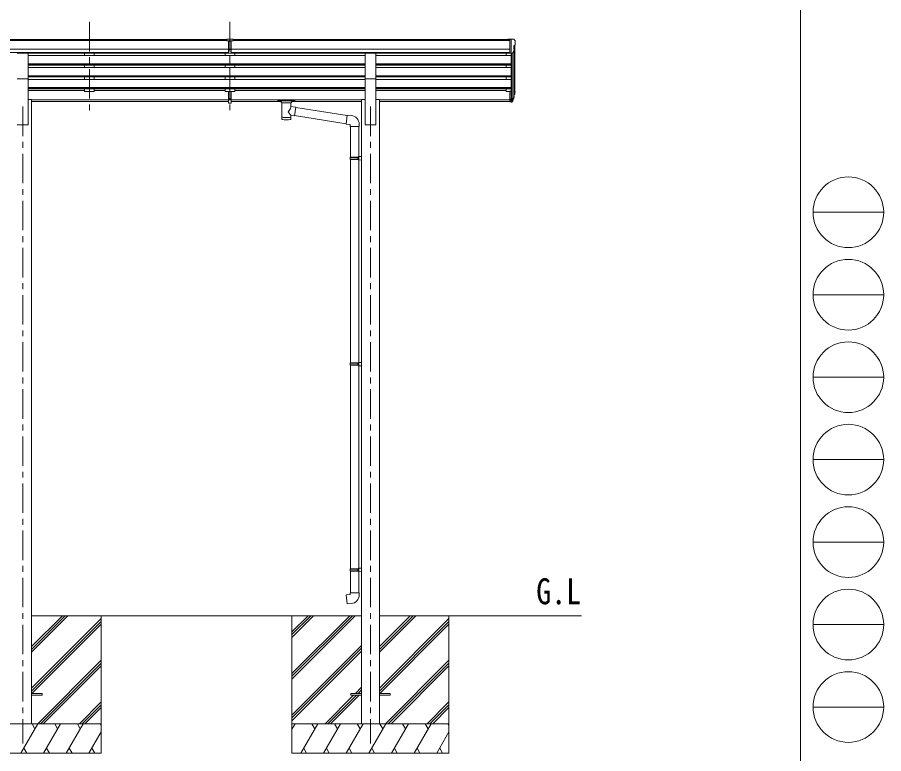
# Model space of a CAD drawing. Units: millimetres at full size, sheet at 1:30; details may follow other scales. Extents: x -8432 to 8432, y -5820 to 5820.
# Drawn here: x 4018 to 8432, y -3808 to -57 of the extents above; entities that cross this region are included whole.
import ezdxf
from ezdxf.enums import TextEntityAlignment as Align

# ---------------------------------------------------------------- set-up
doc = ezdxf.new("R2010")
doc.units = ezdxf.units.MM
doc.header["$LTSCALE"] = 30
doc.linetypes.add('CHAIN1', pattern=[8, 5, -1, 1, -1])
for name, color, linetype, lineweight in [('0-0_0', 7, 'Continuous', 9), ('0-1_本体', 5, 'CHAIN1', 9), ('0-3_ELV2', 4, 'Continuous', 9), ('0-9_OUTLINE', 7, 'Continuous', 9), ('F-0_240', 7, 'Continuous', 9)]:
    doc.layers.add(name, color=color, linetype=linetype, lineweight=lineweight)
doc.layers.add('0-7_SHAPE', color=7, linetype='Continuous')
doc.styles.add('ＭＳ ゴシック', font='')
doc.styles.get('ＭＳ ゴシック').set_extended_font_data('MS Gothic')

msp = doc.modelspace()

# ---------------------------------------------------------------- linework, layer by layer
at = {"layer": '0-0_0'}
for p, q in [((4090.57, -3105.19), (5772.17, -3105.19)), ((4090.57, -3290.82), (4276.2, -3105.19)), ((4090.57, -3276.67), (4262.06, -3105.19)), ((4090.57, -3262.53), (4247.92, -3105.19)), ((4090.57, -3474.66), (4445.37, -3119.86)), ((4445.37, -3105.19), (4445.37, -3805.18)), ((5417.37, -3105.19), (5417.37, -3805.18)), ((5417.37, -3399.36), (5711.55, -3105.19)), ((5417.37, -3413.5), (5725.7, -3105.19)), ((5417.37, -3427.65), (5739.84, -3105.19)), ((5417.37, -3215.52), (5527.7, -3105.19)), ((5417.37, -3201.37), (5513.56, -3105.19)), ((5417.37, -3187.23), (5499.42, -3105.19)), ((5862.57, -3105.19), (6893.37, -3105.19)), ((5862.57, -3290.82), (6048.2, -3105.19)), ((5862.57, -3276.67), (6034.06, -3105.19)), ((5862.57, -3262.53), (6019.92, -3105.19)), ((5862.57, -3474.66), (6217.37, -3119.86)), ((6217.37, -3105.19), (6217.37, -3805.18)), ((4090.57, -3488.8), (4445.37, -3134.01)), ((4092.83, -3500.69), (4445.37, -3148.15)), ((5862.57, -3488.8), (6217.37, -3134.01)), ((5864.83, -3500.69), (6217.37, -3148.15)), ((5417.37, -3611.49), (5772.17, -3256.7)), ((5417.37, -3625.64), (5772.17, -3270.84)), ((5417.37, -3639.78), (5772.17, -3284.98)), ((4122.18, -3655.18), (4445.37, -3332)), ((4136.32, -3655.18), (4445.37, -3346.14)), ((5894.18, -3655.18), (6217.37, -3332)), ((5908.32, -3655.18), (6217.37, -3346.14)), ((4150.47, -3655.18), (4445.37, -3360.28)), ((5922.47, -3655.18), (6217.37, -3360.28)), ((5740.31, -3500.69), (5772.17, -3468.83)), ((5754.46, -3500.69), (5772.17, -3482.97)), ((5585.81, -3655.18), (5731.31, -3509.69)), ((5599.96, -3655.18), (5745.46, -3509.69)), ((5614.1, -3655.18), (5759.6, -3509.69)), ((5768.6, -3500.69), (5772.17, -3497.11)), ((4334.31, -3655.18), (4445.37, -3544.13)), ((4348.46, -3655.18), (4445.37, -3558.27)), ((4362.6, -3655.18), (4445.37, -3572.41)), ((6106.31, -3655.18), (6217.37, -3544.13)), ((6120.46, -3655.18), (6217.37, -3558.27)), ((6134.6, -3655.18), (6217.37, -3572.41)), ((4445.37, -3655.18), (3645.37, -3655.18)), ((4036.53, -3805.18), (4123.13, -3655.18)), ((4108.13, -3681.17), (4093.13, -3655.18)), ((4152, -3805.18), (4238.6, -3655.18)), ((4223.6, -3681.17), (4208.6, -3655.18)), ((4267.47, -3805.18), (4354.07, -3655.18)), ((4324.07, -3655.18), (4339.07, -3681.17)), ((4439.54, -3655.18), (4445.37, -3665.28)), ((6217.37, -3655.18), (5417.37, -3655.18)), ((5417.37, -3682.69), (5433.25, -3655.18)), ((5462.12, -3805.18), (5548.72, -3655.18)), ((5533.72, -3681.17), (5518.72, -3655.18)), ((5577.59, -3805.18), (5664.19, -3655.18)), ((5649.19, -3681.17), (5634.19, -3655.18)), ((5693.06, -3805.18), (5779.66, -3655.18)), ((5764.66, -3681.17), (5749.66, -3655.18)), ((5808.53, -3805.18), (5895.13, -3655.18)), ((5880.13, -3681.17), (5865.13, -3655.18)), ((5924, -3805.18), (6010.6, -3655.18)), ((5995.6, -3681.17), (5980.6, -3655.18)), ((6039.47, -3805.18), (6126.07, -3655.18)), ((6096.07, -3655.18), (6111.07, -3681.17)), ((6211.54, -3655.18), (6217.37, -3665.28)), ((4382.94, -3805.18), (4445.37, -3697.05)), ((6154.94, -3805.18), (6217.37, -3697.05)), ((4051.53, -3779.2), (4066.53, -3805.18)), ((4167, -3779.2), (4182, -3805.18)), ((4282.47, -3779.21), (4297.47, -3805.18)), ((4397.94, -3779.21), (4412.94, -3805.18)), ((5477.12, -3779.21), (5492.12, -3805.18)), ((5592.59, -3779.21), (5607.59, -3805.18)), ((5708.06, -3779.2), (5723.06, -3805.18)), ((5823.53, -3779.2), (5838.53, -3805.18)), ((5939, -3779.2), (5954, -3805.18)), ((6054.47, -3779.21), (6069.47, -3805.18)), ((6169.94, -3779.21), (6184.94, -3805.18)), ((3645.37, -3805.18), (4445.37, -3805.18)), ((5417.37, -3805.18), (6217.37, -3805.18))]:
    msp.add_line(p, q, dxfattribs=at)
at = {"layer": '0-1_本体'}
for p, q in [((4385.37, -80.78), (4385.37, -558.3)), ((5101.37, -80.78), (5101.37, -558.3)), ((4045.37, -511.62), (4045.37, -3755.19)), ((5817.37, -511.62), (5817.37, -3755.19))]:
    msp.add_line(p, q, dxfattribs=at)
at = {"layer": '0-3_ELV2'}
for p, q in [((5084.87, -169.91), (95.87, -169.91)), ((5084.87, -175.12), (95.87, -175.12)), ((5084.87, -176.34), (5084.87, -168.5)), ((5084.87, -176.34), (5094.87, -176.34)), ((5107.87, -239.97), (5107.87, -174.69)), ((6526.87, -169.91), (5117.87, -169.91)), ((6526.87, -175.12), (5117.87, -175.12)), ((6526.87, -168.3), (6516.87, -168.39)), ((6516.87, -169.91), (6516.87, -168.39)), ((6526.87, -240.29), (6526.87, -168.3)), ((6545.37, -168.3), (6526.87, -168.3)), ((6533.37, -241.29), (6533.37, -168.3)), ((6545.37, -168.3), (6547.71, -168.45)), ((6548.46, -168.87), (6552.53, -174.68)), ((5094.87, -218.66), (95.87, -218.66)), ((5101.37, -177.16), (5094.87, -176.76)), ((5094.87, -178.34), (5107.87, -178.34)), ((5094.87, -219.86), (5101.37, -220.02)), ((5107.87, -176.82), (5101.37, -177.13)), ((5101.37, -220.02), (5107.87, -219.86)), ((6526.87, -218.66), (5107.87, -218.66)), ((6547.37, -202.82), (6547.37, -219.09)), ((6552.84, -199.49), (6547.52, -202.56)), ((6553.37, -198.88), (6553.37, -433.54)), ((6555.37, -177.68), (6555.37, -178.3)), ((5094.87, -236.51), (95.87, -236.51)), ((4017.87, -238.93), (4072.87, -238.93)), ((4072.87, -370.73), (4072.87, -238.93)), ((5094.87, -239.85), (4072.87, -239.85)), ((4072.87, -252.26), (5789.87, -252.26)), ((4360.37, -239.76), (4360.37, -252.26)), ((4410.37, -239.76), (4410.37, -252.16)), ((5076.37, -239.76), (5076.37, -252.26)), ((5094.87, -238.9), (5101.37, -239.3)), ((5101.37, -239.3), (5107.87, -238.9)), ((5101.37, -252.26), (5101.37, -299.96)), ((6526.87, -236.51), (5107.87, -236.51)), ((5789.87, -239.85), (5107.87, -239.85)), ((5126.37, -239.76), (5126.37, -252.16)), ((5789.87, -370.73), (5789.87, -238.93)), ((5789.87, -238.93), (5844.87, -238.93)), ((5844.87, -370.73), (5844.87, -238.93)), ((6526.87, -239.85), (5844.87, -239.85)), ((5844.87, -252.26), (6533.37, -252.26)), ((6508.37, -239.76), (6508.37, -252.26)), ((6526.87, -240.29), (6533.37, -240.29)), ((6533.37, -241.29), (6538.58, -240.97)), ((6533.37, -241.29), (6533.37, -433.91)), ((6539.37, -240.81), (6539.38, -478.69)), ((6541, -239.48), (6550, -223.88)), ((6548.4, -226.65), (6548.4, -460.25)), ((4072.87, -294.14), (5789.87, -294.14)), ((4072.87, -295.64), (5789.87, -295.64)), ((4072.87, -299.96), (5789.87, -299.96)), ((4360.37, -299.96), (4360.37, -312.81)), ((4410.37, -299.96), (4410.37, -312.81)), ((5076.37, -299.96), (5076.37, -312.81)), ((5126.37, -299.96), (5126.37, -312.81)), ((5844.87, -294.14), (6533.37, -294.14)), ((5844.87, -295.64), (6533.37, -295.64)), ((5844.87, -299.96), (6533.37, -299.96)), ((6508.37, -299.96), (6508.37, -312.81)), ((4072.87, -312.81), (5789.87, -312.81)), ((5101.37, -312.81), (5101.37, -360.5)), ((5844.87, -312.81), (6533.37, -312.81)), ((4017.87, -370.73), (4072.87, -370.73)), ((4072.87, -354.69), (5789.87, -354.69)), ((4072.87, -356.19), (5789.87, -356.19)), ((4072.87, -360.5), (5789.87, -360.5)), ((4072.87, -370.73), (4072.87, -605.19)), ((4072.87, -373.36), (5789.87, -373.36)), ((4360.37, -360.5), (4360.37, -373.26)), ((4410.37, -360.5), (4410.37, -373.36)), ((5076.37, -360.5), (5076.37, -373.26)), ((5101.37, -421.05), (5101.37, -373.36)), ((5126.37, -360.5), (5126.37, -373.36)), ((5789.87, -370.73), (5789.87, -605.19)), ((5789.87, -370.73), (5844.87, -370.73)), ((5844.87, -354.69), (6533.37, -354.69)), ((5844.87, -356.19), (6533.37, -356.19)), ((5844.87, -360.5), (6533.37, -360.5)), ((5844.87, -370.73), (5844.87, -605.19)), ((5844.87, -373.36), (6533.37, -373.36)), ((6508.37, -360.5), (6508.37, -373.36)), ((4072.87, -415.24), (5789.87, -415.24)), ((4072.87, -416.73), (5789.87, -416.73)), ((4072.87, -421.05), (5789.87, -421.05)), ((4072.87, -429.6), (4360.37, -429.6)), ((4360.37, -421.05), (4360.37, -434.54)), ((4410.37, -434.54), (4360.37, -434.54)), ((4410.37, -421.05), (4410.37, -434.54)), ((5076.37, -429.6), (4410.37, -429.6)), ((5076.37, -421.05), (5076.37, -434.54)), ((5126.37, -434.54), (5076.37, -434.54)), ((5094.87, -494.27), (5094.87, -434.54)), ((5107.87, -494.27), (5107.87, -434.54)), ((5126.37, -421.05), (5126.37, -434.54)), ((5789.87, -429.6), (5126.37, -429.6)), ((5844.87, -415.24), (6533.37, -415.24)), ((5844.87, -416.73), (6533.37, -416.73)), ((5844.87, -421.05), (6533.37, -421.05)), ((6508.37, -429.6), (5844.87, -429.6)), ((6508.37, -421.05), (6508.37, -434.54)), ((6508.37, -434.54), (6526.87, -434.54)), ((6526.87, -433.91), (6526.87, -487.94)), ((6526.87, -433.91), (6533.37, -433.91)), ((6533.37, -433.91), (6533.37, -488.68)), ((4090.57, -476.19), (4072.87, -476.19)), ((4090.57, -476.19), (4090.57, -3655.19)), ((4090.57, -476.61), (5094.87, -476.61)), ((4090.57, -478.01), (5094.87, -478.01)), ((5094.87, -472.02), (5107.87, -472.02)), ((5094.87, -477.42), (5107.87, -477.42)), ((5107.87, -476.61), (5772.17, -476.61)), ((5107.87, -478.01), (5772.17, -478.01)), ((5772.17, -476.19), (5772.17, -3655.19)), ((5772.17, -476.19), (5789.87, -476.19)), ((5862.57, -476.19), (5844.87, -476.19)), ((5862.57, -476.19), (5862.57, -3655.19)), ((5862.57, -476.61), (6526.87, -476.61)), ((5862.57, -478.01), (6526.87, -478.01)), ((6526.87, -474.04), (6533.37, -474.04)), ((6526.87, -478.92), (6533.37, -478.92)), ((6533.37, -478.94), (6538.51, -478.94)), ((6533.37, -480.75), (6538.22, -480.75)), ((6539.81, -478.26), (6547.56, -462.86)), ((6549.01, -463.21), (6540.82, -479.39)), ((6549.63, -463.78), (6540.82, -487.33)), ((6551.68, -446.72), (6548.4, -453.78)), ((6552.28, -448.1), (6548.4, -456.05)), ((6549.96, -459.37), (6549.63, -463.78)), ((5094.87, -485.7), (4090.57, -485.7)), ((5094.87, -493.2), (5101.37, -493.6)), ((5101.37, -493.6), (5107.87, -493.2)), ((5361.87, -485.7), (5107.87, -485.7)), ((5772.17, -485.7), (5415.87, -485.7)), ((6526.87, -485.7), (5862.57, -485.7)), ((6526.87, -487.94), (6533.37, -487.94)), ((6533.37, -488.68), (6538.22, -488.68)), ((4017.87, -605.19), (4072.87, -605.19)), ((5789.87, -605.19), (5844.87, -605.19)), ((4090.57, -3500.69), (4145.37, -3500.69)), ((4090.57, -3509.69), (4145.37, -3509.69)), ((4145.37, -3500.69), (4145.37, -3509.69)), ((5717.37, -3500.69), (5717.37, -3509.69)), ((5772.17, -3500.69), (5717.37, -3500.69)), ((5772.17, -3509.69), (5717.37, -3509.69)), ((5917.37, -3500.69), (5862.57, -3500.69)), ((5917.37, -3509.69), (5862.57, -3509.69)), ((5917.37, -3500.69), (5917.37, -3509.69))]:
    msp.add_line(p, q, dxfattribs=at)
for points in [[(5084.87, -168.5), (5102.87, -168.34), (5117.87, -168.47)], [(5107.87, -239.97), (5101.37, -240.36), (5094.87, -239.97), (5094.87, -174.63)], [(5107.87, -176.29), (5117.87, -176.21), (5117.87, -168.47)], [(5107.87, -220.96), (5104.62, -221.04), (5101.37, -221.12), (5098.13, -221.04), (5094.87, -220.96)], [(5107.87, -494.27), (5101.37, -494.66), (5094.87, -494.27)]]:
    msp.add_lwpolyline(points, dxfattribs=at)
for centre, radius, start, end in [((6547.64, -169.44), 1, 35, 86.5), ((6552.37, -177.68), 3, 0, 87), ((6547.67, -202.82), 0.3, 120, 180), ((6547.67, -219.09), 0.3, 180, 265.2833), ((6547.4, -222.38), 3, 330, 85.2833), ((6548.47, -195.12), 6.18, 315.00103, 354.2965), ((6353.37, -178.3), 202, 355.05096, 0), ((6538.4, -237.98), 3, 273.5, 330), ((6522.79, -437.22), 30.41, 341.80266, 352.8448), ((6524.19, -438.98), 29.53, 342.01856, 353.49194)]:
    msp.add_arc(centre, radius, start, end, dxfattribs=at)
for centre, major_axis, ratio, start_param, end_param in [((5125.94, -178.65), (24.57, -1.51), 0.121868, 3.1422238, 3.1491027), ((6465.51, -432.74), (-87.93, 4.42), 0.541684, 3.060334, 3.2172517), ((6464.72, -439.41), (89.06, 1.43), 0.57596, 6.1985533, 6.3701348), ((6538.22, -478.04), (3, 0), 0.90356, 4.712389, 5.7595865), ((6538.51, -477.58), (1.5, 0), 0.90356, 4.712389, 5.7595865), ((6463.45, -439.32), (88.05, 0), 0.90356, 5.9828017, 6.0168888), ((6548.66, -459.37), (-1.3, 0), 0.90356, 2.9359903, 4.9130961), ((6462.74, -443.18), (89.07, 0), 0.90356, 6.0316505, 6.077583), ((6538.22, -485.97), (-3, 0), 0.90356, 1.5707963, 2.6179939)]:
    msp.add_ellipse(centre, major_axis=major_axis, ratio=ratio, start_param=start_param, end_param=end_param, dxfattribs=at)
at = {"layer": '0-9_OUTLINE'}
for p, q in [((5345.37, -478.79), (5345.37, -484.54)), ((5347.37, -478.12), (5430.37, -478.12)), ((5347.37, -480.3), (5430.37, -480.3)), ((5347.37, -485.21), (5361.87, -485.21)), ((5361.87, -490.85), (5361.87, -484.3)), ((5415.87, -490.85), (5415.87, -484.3)), ((5415.87, -485.21), (5430.37, -485.21)), ((5432.37, -478.79), (5432.37, -484.54)), ((5365.97, -491.77), (5365.96, -577.21)), ((5411.77, -510.52), (5411.77, -491.77)), ((5436.99, -514.42), (5411.77, -510.51)), ((5436.99, -514.42), (5429.97, -559.68)), ((5697.99, -556.98), (5436.68, -516.44)), ((5411.79, -577.21), (5411.77, -556.55)), ((5411.77, -556.86), (5429.97, -559.68)), ((5694.32, -598.91), (5430.24, -557.94)), ((5718.99, -556.93), (5698.15, -555.11)), ((5714.06, -612.68), (5760.06, -612.68)), ((5716.17, -612.68), (5716.17, -769.25)), ((5758.17, -612.68), (5758.17, -766.69)), ((5760.06, -612.68), (5760.06, -601.76)), ((5714.17, -771.25), (5715.17, -769.25)), ((5714.17, -771.25), (5758.17, -771.25)), ((5714.17, -771.25), (5714.17, -779.25)), ((5714.17, -779.25), (5758.17, -779.25)), ((5714.17, -779.25), (5715.17, -781.25)), ((5715.17, -769.25), (5758.17, -769.25)), ((5715.17, -781.25), (5758.17, -781.25)), ((5716.17, -781.25), (5716.17, -1817.44)), ((5753.7, -771.25), (5753.27, -769.25)), ((5756.17, -766.75), (5772.17, -766.28)), ((5756.17, -768.75), (5756.17, -766.75)), ((5756.17, -768.75), (5758.17, -768.75)), ((5756.17, -783.75), (5756.17, -781.75)), ((5756.17, -783.75), (5772.17, -784.22)), ((5758.17, -783.81), (5758.17, -1814.88)), ((5772.17, -766.28), (5772.17, -784.22)), ((5714.17, -1819.44), (5715.17, -1817.44)), ((5714.17, -1819.44), (5758.17, -1819.44)), ((5714.17, -1819.44), (5714.17, -1827.44)), ((5714.17, -1827.44), (5758.17, -1827.44)), ((5714.17, -1827.44), (5715.17, -1829.44)), ((5715.17, -1817.44), (5758.17, -1817.44)), ((5715.17, -1829.44), (5758.17, -1829.44)), ((5716.17, -1829.44), (5716.17, -2865.63)), ((5753.7, -1819.44), (5753.27, -1817.44)), ((5756.17, -1814.94), (5772.17, -1814.47)), ((5756.17, -1816.94), (5756.17, -1814.94)), ((5756.17, -1816.94), (5758.17, -1816.94)), ((5756.17, -1831.94), (5756.17, -1829.94)), ((5756.17, -1831.94), (5772.17, -1832.41)), ((5758.17, -1832), (5758.17, -2863.07)), ((5772.17, -1814.47), (5772.17, -1832.41)), ((5714.17, -2867.63), (5715.17, -2865.63)), ((5714.17, -2867.63), (5758.17, -2867.63)), ((5714.17, -2867.63), (5714.17, -2875.63)), ((5715.17, -2865.63), (5758.17, -2865.63)), ((5753.7, -2867.63), (5753.27, -2865.63)), ((5756.17, -2863.13), (5772.17, -2862.66)), ((5756.17, -2865.13), (5756.17, -2863.13)), ((5756.17, -2865.13), (5758.17, -2865.13)), ((5772.17, -2862.66), (5772.17, -2880.6)), ((5714.17, -2875.63), (5758.17, -2875.63)), ((5714.17, -2875.63), (5715.17, -2877.63)), ((5715.17, -2877.63), (5758.17, -2877.63)), ((5716.17, -2877.63), (5716.17, -2987.63)), ((5756.17, -2880.13), (5756.17, -2878.13)), ((5756.17, -2880.13), (5772.17, -2880.6)), ((5758.17, -2880.19), (5758.17, -2987.63)), ((5714.17, -2987.63), (5760.17, -2987.63)), ((5714.17, -2997.63), (5714.17, -2987.63)), ((5760.17, -2987.63), (5760.17, -2998.54))]:
    msp.add_line(p, q, dxfattribs=at)
for points in [[(5345.37, -478.79), (5345.41, -478.59), (5345.49, -478.45), (5345.59, -478.36), (5345.69, -478.3), (5345.81, -478.25), (5346.11, -478.19), (5346.6, -478.14), (5347.14, -478.12), (5347.37, -478.12)], [(5345.37, -484.54), (5345.41, -484.74), (5345.49, -484.88), (5345.59, -484.97), (5345.69, -485.03), (5345.81, -485.08), (5346.11, -485.14), (5346.6, -485.18), (5347.14, -485.21), (5347.37, -485.21)], [(5430.37, -478.12), (5430.73, -478.13), (5431.26, -478.15), (5431.71, -478.2), (5432.01, -478.28), (5432.18, -478.38), (5432.3, -478.52), (5432.37, -478.7), (5432.37, -478.79)], [(5430.37, -485.21), (5430.73, -485.2), (5431.26, -485.18), (5431.71, -485.13), (5432.01, -485.05), (5432.18, -484.95), (5432.3, -484.81), (5432.37, -484.63), (5432.37, -484.54)], [(5698.15, -555.11), (5694.14, -600.94), (5714.06, -602.68), (5714.06, -612.68)], [(5753.7, -771.25), (5753.7, -779.25), (5753.27, -781.25)], [(5756.17, -781.75), (5758.17, -781.75), (5758.17, -768.75)], [(5753.7, -1819.44), (5753.7, -1827.44), (5753.27, -1829.44)], [(5756.17, -1829.94), (5758.17, -1829.94), (5758.17, -1816.94)], [(5753.7, -2867.63), (5753.7, -2875.63), (5753.27, -2877.63)], [(5756.17, -2878.13), (5758.17, -2878.13), (5758.17, -2865.13)], [(5719.1, -3043.37), (5698.26, -3045.2), (5694.25, -2999.37), (5714.17, -2997.63)]]:
    msp.add_lwpolyline(points, dxfattribs=at)
for centre, start, end in [((5715.06, -601.76), 0, 85), ((5715.17, -2998.54), 275, 0)]:
    msp.add_arc(centre, 45, start, end, dxfattribs=at)
for centre, major_axis, ratio, start_param, end_param in [((5347.37, -480.52), (2, 0), 0.109601, 3.1415927, 4.712389), ((5388.87, -484.3), (27, 0), 0.070066, 6.2831853, 9.424778), ((5430.37, -480.52), (2, 0), 0.109601, 4.712389, 6.2831853), ((5388.87, -490.77), (27.06, 0), 0.069685, 3.1415927, 6.2831853), ((5388.87, -537.05), (-22.81, -26.62), 0.234429, 1.6855472, 3.1268519), ((5399.87, -488.29), (16, 0), 0.361356, 6.2636979, 6.2831853), ((5388.87, -564.77), (22.91, 0), 0.122865, 3.1415927, 6.2831853), ((5391.43, -534.41), (20.32, -22.25), 0.045535, 0.0389954, 1.3075346), ((5388.87, -577.21), (22.92, 0), 0.101955, 3.1415499, 6.2833984)]:
    msp.add_ellipse(centre, major_axis=major_axis, ratio=ratio, start_param=start_param, end_param=end_param, dxfattribs=at)
at = {"layer": 'F-0_240', "color": 5}
msp.add_line((8007.94, 5820), (8007.94, -5820), dxfattribs=at)
at = {"layer": 'F-0_240', "color": 4}
for p, q in [((8072.06, -1050), (8432.06, -1050)), ((8072.06, -1470), (8432.06, -1470)), ((8072.06, -1890), (8432.06, -1890)), ((8072.06, -2310), (8432.06, -2310)), ((8072.06, -2730), (8432.06, -2730)), ((8072.06, -3150), (8432.06, -3150)), ((8072.06, -3570), (8432.06, -3570))]:
    msp.add_line(p, q, dxfattribs=at)
for centre in [(8252.05, -1050), (8252.05, -1470), (8252.05, -1890), (8252.05, -2310), (8252.05, -2730), (8252.05, -3150), (8252.05, -3570)]:
    msp.add_circle(centre, 180, dxfattribs=at)

# ---------------------------------------------------------------- texts
at = {"layer": '0-7_SHAPE', "style": 'ＭＳ ゴシック', "width": 0.85}
msp.add_text('G.L', height=132, dxfattribs=at).set_placement((6661.76, -3086), align=Align.BOTTOM_LEFT)

doc.saveas('drawing.dxf')
